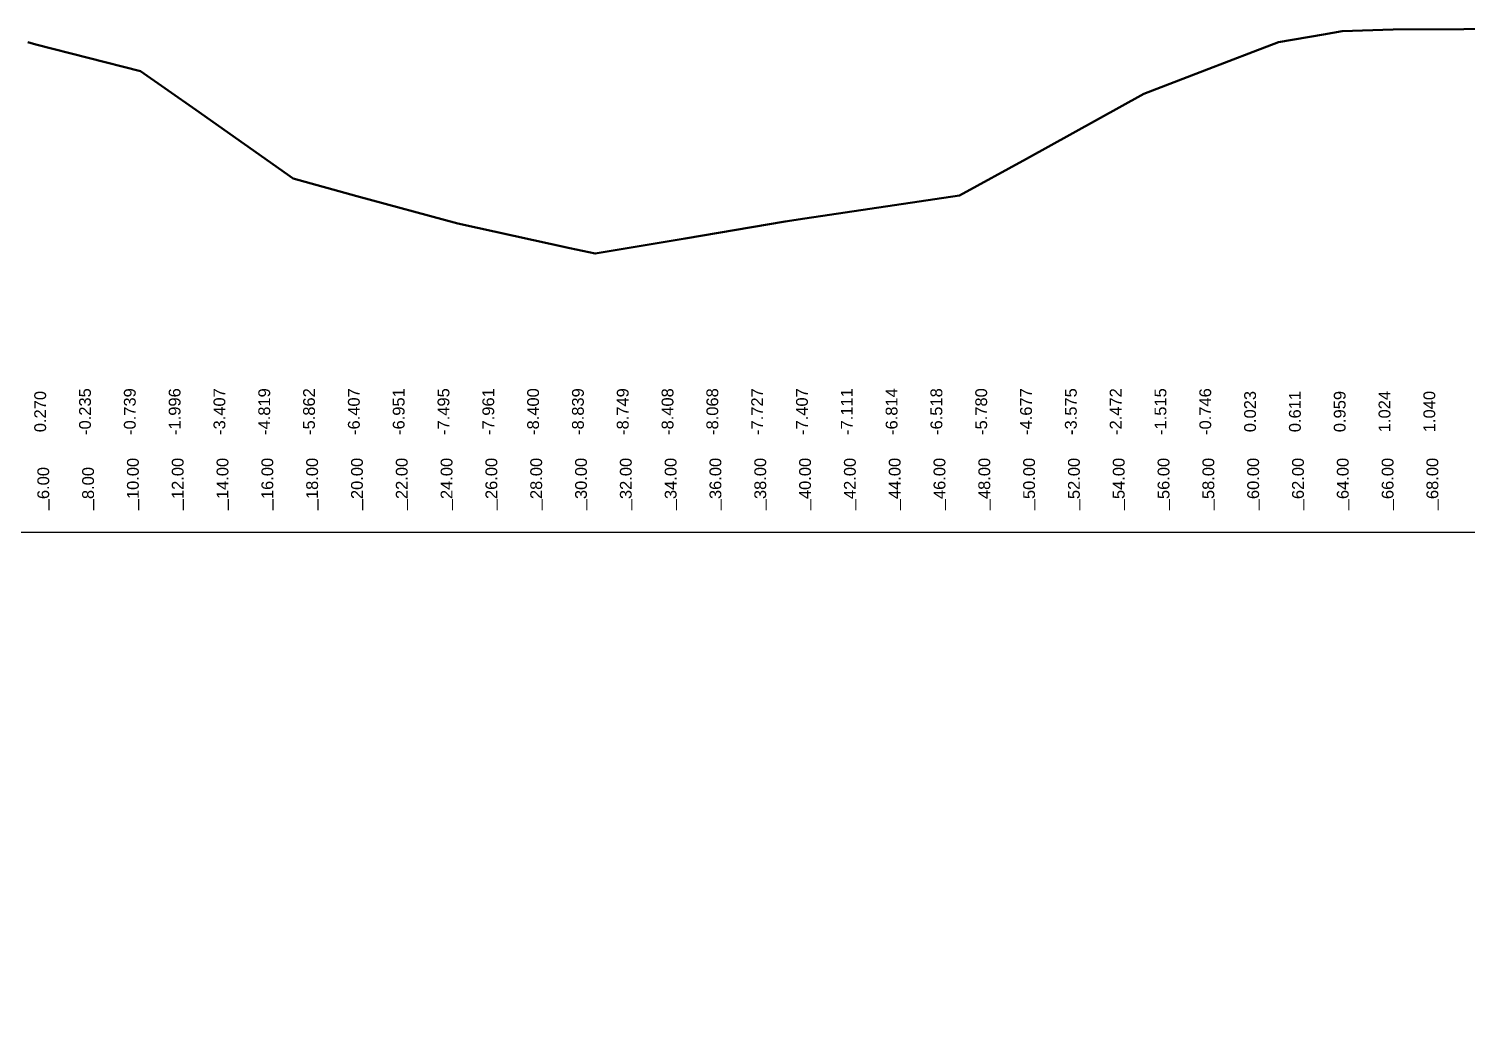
# Model space of a CAD drawing. Header units: millimetres. Extents: x -116975602006 to 5543032, y -156721783972 to 203313.
# Drawn here: x -506484 to -442282, y -488 to 43867 of the extents above; entities that cross this region are included whole.
import ezdxf
from ezdxf.enums import TextEntityAlignment as Align

# ---------------------------------------------------------------- set-up
doc = ezdxf.new("R2010")
doc.units = ezdxf.units.MM
doc.header["$LTSCALE"] = 250
doc.layers.add('Offset', color=252, linetype='Continuous', lineweight=20)
doc.layers.add('Profail', color=5, linetype='Continuous', lineweight=18)
doc.styles.add('ROMANS', font='arial.ttf', dxfattribs={"height": 200})

msp = doc.modelspace()

# ---------------------------------------------------------------- linework, layer by layer
for p, q in [((-505573.8, 22377.4), (-505573.8, 22869.3)), ((-503573.8, 22377.4), (-503573.8, 22869.3)), ((-501573.8, 22377.4), (-501573.8, 22869.3)), ((-499573.8, 22377.4), (-499573.8, 22869.3)), ((-497573.8, 22377.4), (-497573.8, 22869.3)), ((-495573.8, 22377.4), (-495573.8, 22869.3)), ((-493573.8, 22377.4), (-493573.8, 22869.3)), ((-491573.8, 22377.4), (-491573.8, 22869.3))]:
    msp.add_line(p, q)
at = {"ltscale": 10}
msp.add_lwpolyline([(-542820.2, 21394.1), (-349216.7, 21394.1), (-349216.7, -92300.7), (-542820.2, -92300.7)], close=True, dxfattribs=at)
at = {"layer": 'Offset', "color": 0, "lineweight": 0}
for p, q in [((-489573.8, 22377.4), (-489573.8, 22869.3)), ((-487573.8, 22377.4), (-487573.8, 22869.3)), ((-485573.8, 22377.4), (-485573.8, 22869.3)), ((-483573.8, 22377.4), (-483573.8, 22869.3)), ((-481573.8, 22377.4), (-481573.8, 22869.3)), ((-479573.8, 22377.4), (-479573.8, 22869.3)), ((-477573.8, 22377.4), (-477573.8, 22869.3)), ((-475573.8, 22377.4), (-475573.8, 22869.3)), ((-473573.8, 22377.4), (-473573.8, 22869.3)), ((-471573.8, 22377.4), (-471573.8, 22869.3)), ((-469573.8, 22377.4), (-469573.8, 22869.3)), ((-467573.8, 22377.4), (-467573.8, 22869.3)), ((-465573.8, 22377.4), (-465573.8, 22869.3)), ((-463573.8, 22377.4), (-463573.8, 22869.3)), ((-461573.8, 22377.4), (-461573.8, 22869.3)), ((-459573.8, 22377.4), (-459573.8, 22869.3)), ((-457573.8, 22377.4), (-457573.8, 22869.3)), ((-455573.8, 22377.4), (-455573.8, 22869.3)), ((-453573.8, 22377.4), (-453573.8, 22869.3)), ((-451573.8, 22377.4), (-451573.8, 22869.3)), ((-451573.8, 22377.4), (-451573.8, 22869.3)), ((-449573.8, 22377.4), (-449573.8, 22869.3)), ((-449573.8, 22377.4), (-449573.8, 22869.3)), ((-447573.8, 22377.4), (-447573.8, 22869.3)), ((-445573.8, 22377.4), (-445573.8, 22869.3)), ((-443573.8, 22377.4), (-443573.8, 22869.3))]:
    msp.add_line(p, q, dxfattribs=at)
at = {"layer": 'Profail', "lineweight": 50}
msp.add_lwpolyline([(-506521.8, 43275.9), (-506175.5, 43162.1), (-501496.6, 41981.1), (-501496.5, 41981.1), (-501496, 41981.1), (-499029.8, 40240.2), (-494688.3, 37176.1), (-494688, 37176.1), (-491839.2, 36400.5), (-487337.8, 35175), (-487337.6, 35175), (-487337.3, 35175), (-482339.7, 34077.8), (-481197.5, 33827.1), (-477186, 34510), (-472726.8, 35269.1), (-471839.2, 35400.5), (-464937.3, 36422.2), (-464936.9, 36422.2), (-464936.7, 36422.2), (-461952.1, 38067.4), (-456710, 40957), (-456709.7, 40957), (-454002.4, 41998.5), (-451839.2, 42830.6), (-450707, 43266), (-448701.6, 43618.2), (-447865.2, 43764.9), (-447865.1, 43764.9), (-445590.3, 43839.1), (-445589.6, 43839.1), (-445589.3, 43839.1), (-439281, 43867.2)], dxfattribs=at)

# ---------------------------------------------------------------- texts
at = {"style": 'ROMANS'}
for s, p in [('0.270', (-505974.9, 26775.9)), ('-0.235', (-503974.9, 26775.9)), ('-0.739', (-501974.9, 26775.9)), ('-1.996', (-499974.9, 26775.9)), ('-3.407', (-497974.9, 26775.9)), ('-4.819', (-495974.9, 26775.9)), ('-5.862', (-493974.9, 26775.9)), ('-6.407', (-491974.9, 26775.9)), ('-6.951', (-489974.9, 26775.9)), ('-7.495', (-487974.9, 26775.9)), ('-7.961', (-485974.9, 26775.9)), ('-8.400', (-483974.9, 26775.9)), ('-8.839', (-481974.9, 26775.9)), ('-8.749', (-479974.9, 26775.9)), ('-8.408', (-477974.9, 26775.9)), ('-8.068', (-475974.9, 26775.9)), ('-7.727', (-473974.9, 26775.9)), ('-7.407', (-471974.9, 26775.9)), ('-7.111', (-469974.9, 26775.9)), ('-6.814', (-467974.9, 26775.9)), ('-6.518', (-465974.9, 26775.9)), ('-5.780', (-463974.9, 26775.9)), ('-4.677', (-461974.9, 26775.9)), ('-3.575', (-459974.9, 26775.9)), ('-2.472', (-457974.9, 26775.9)), ('-1.515', (-455974.9, 26775.9)), ('-0.746', (-453974.9, 26775.9)), ('0.023', (-451974.9, 26775.9)), ('0.611', (-449974.9, 26775.9)), ('0.959', (-447974.9, 26775.9)), ('1.024', (-445974.9, 26775.9)), ('1.040', (-443974.9, 26775.9))]:
    msp.add_text(s, height=526.64, rotation=90, dxfattribs=at).set_placement(p, align=Align.MIDDLE_CENTER)
for s, p in [('10.00', (-501573.8, 22869.3)), ('12.00', (-499573.8, 22869.3)), ('14.00', (-497573.8, 22869.3)), ('16.00', (-495573.8, 22869.3)), ('18.00', (-493573.8, 22869.3)), ('20.00', (-491573.8, 22869.3)), ('22.00', (-489573.8, 22869.3)), ('24.00', (-487573.8, 22869.3)), ('26.00', (-485573.8, 22869.3)), ('28.00', (-483573.8, 22869.3)), ('30.00', (-481573.8, 22869.3)), ('32.00', (-479573.8, 22869.3)), ('34.00', (-477573.8, 22869.3)), ('36.00', (-475573.8, 22869.3)), ('38.00', (-473573.8, 22869.3)), ('40.00', (-471573.8, 22869.3)), ('42.00', (-469573.8, 22869.3)), ('44.00', (-467573.8, 22869.3)), ('46.00', (-465573.8, 22869.3)), ('48.00', (-463573.8, 22869.3)), ('50.00', (-461573.8, 22869.3)), ('52.00', (-459573.8, 22869.3)), ('54.00', (-457573.8, 22869.3)), ('56.00', (-455573.8, 22869.3)), ('58.00', (-453573.8, 22869.3)), ('60.00', (-451573.8, 22869.3)), ('62.00', (-449573.8, 22869.3)), ('64.00', (-447573.8, 22869.3)), ('66.00', (-445573.8, 22869.3)), ('68.00', (-443573.8, 22869.3)), ('6.00', (-505573.8, 22869.3)), ('8.00', (-503573.8, 22869.3))]:
    msp.add_text(s, height=526.64, rotation=90, dxfattribs=at).set_placement(p)

doc.saveas('drawing.dxf')
